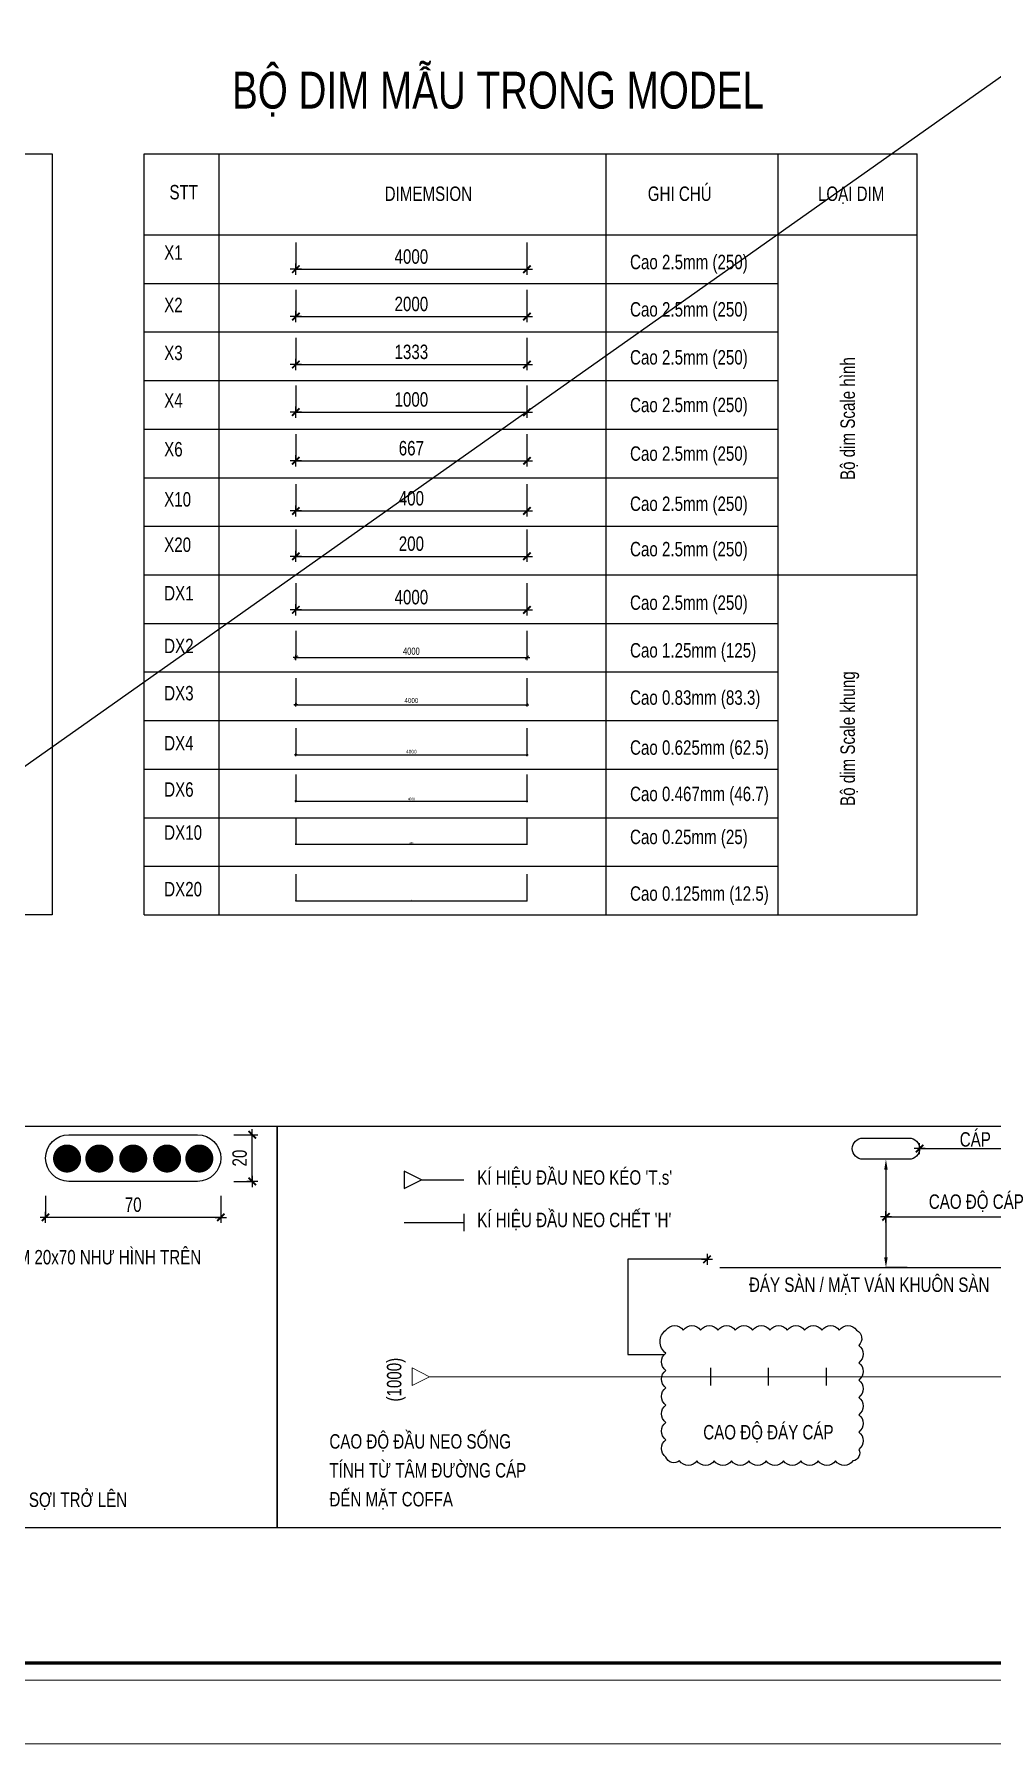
# Model space of a CAD drawing. Header units: millimetres. Extents: x 0 to 130105, y 0 to 70900.
# Drawn here: x 70115 to 86691, y 11500 to 41084 of the extents above; entities that cross this region are included whole.
import ezdxf
from ezdxf.enums import TextEntityAlignment as Align

# ---------------------------------------------------------------- set-up
doc = ezdxf.new("R2010")
doc.units = ezdxf.units.MM
doc.header["$MEASUREMENT"] = 0
doc.layers.get('0').update_dxf_attribs({"lineweight": 20})
doc.layers.get('DEFPOINTS').update_dxf_attribs({"color": 185, "lineweight": 20})
doc.layers.add('CDC-KHUNGTEN', color=7, linetype='Continuous', lineweight=20)
for name, color, linetype in [('CDC.02.DIM', 1, 'Continuous'), ('CDC.03.BORDER', 3, 'Continuous'), ('CDC.05.STEEL', 4, 'Continuous'), ('CDC.06.TEXT', 2, 'Continuous'), ('CDC.10.HATCH', 9, 'Continuous'), ('CDC.11.NOTE', 8, 'Continuous')]:
    doc.layers.add(name, color=color, linetype=linetype)
doc.layers.add('KCS_Plotter', color=11, linetype='Continuous', plot=False)
doc.styles.add('1', font='arial.ttf', dxfattribs={"width": 0.75})
doc.styles.add('3', font='arial.ttf', dxfattribs={"width": 0.8})
doc.styles.add('SMTEXT', font='arial.ttf', dxfattribs={"width": 0.75})
doc.dimstyles.new('DX1', dxfattribs={"dimtxt": 250, "dimasz": 0.8, "dimexe": 0, "dimexo": 0, "dimgap": 90, "dimtad": 1, "dimdec": 0, "dimzin": 13, "dimdsep": 46, "dimtxsty": '1', "dimblk1": 'CHEO', "dimblk2": 'CHEO', "dimsah": 1, "dimcen": 0, "dimclrd": 256, "dimclre": 256, "dimclrt": 3, "dimadec": 0, "dimazin": 0, "dimtfac": 1, "dimtdec": 0, "dimtix": 1, "dimtmove": 2, "dimatfit": 3, "dimldrblk": 'CHEO', "dimfxl": 1, "dimtolj": 1, "dimtzin": 13, "dimarcsym": 0})
doc.dimstyles.new('DX10', dxfattribs={"dimscale": 0.1, "dimtxt": 250, "dimasz": 0.8, "dimexe": 0, "dimexo": 0, "dimgap": 90, "dimtad": 1, "dimdec": 0, "dimzin": 13, "dimdsep": 46, "dimtxsty": '1', "dimblk1": 'CHEO', "dimblk2": 'CHEO', "dimsah": 1, "dimcen": 0, "dimclrd": 256, "dimclre": 256, "dimclrt": 3, "dimadec": 0, "dimazin": 0, "dimtfac": 1, "dimtdec": 0, "dimtix": 1, "dimtmove": 2, "dimatfit": 3, "dimldrblk": 'CHEO', "dimfxl": 1, "dimtolj": 1, "dimtzin": 13, "dimarcsym": 0})
doc.dimstyles.new('DX2', dxfattribs={"dimscale": 0.5, "dimtxt": 250, "dimasz": 0.8, "dimexe": 0, "dimexo": 0, "dimgap": 90, "dimtad": 1, "dimdec": 0, "dimzin": 13, "dimdsep": 46, "dimtxsty": '1', "dimblk1": 'CHEO', "dimblk2": 'CHEO', "dimsah": 1, "dimcen": 0, "dimclrd": 256, "dimclre": 256, "dimclrt": 3, "dimadec": 0, "dimazin": 0, "dimtfac": 1, "dimtdec": 0, "dimtix": 1, "dimtmove": 2, "dimatfit": 3, "dimldrblk": 'CHEO', "dimfxl": 1, "dimtolj": 1, "dimtzin": 13, "dimarcsym": 0})
doc.dimstyles.new('DX20', dxfattribs={"dimscale": 0.05, "dimtxt": 250, "dimasz": 0.8, "dimexe": 0, "dimexo": 0, "dimgap": 90, "dimtad": 1, "dimdec": 0, "dimzin": 13, "dimdsep": 46, "dimtxsty": '1', "dimblk1": 'CHEO', "dimblk2": 'CHEO', "dimsah": 1, "dimcen": 0, "dimclrd": 256, "dimclre": 256, "dimclrt": 3, "dimadec": 0, "dimazin": 0, "dimtfac": 1, "dimtdec": 0, "dimtix": 1, "dimtmove": 2, "dimatfit": 3, "dimldrblk": 'CHEO', "dimfxl": 1, "dimtolj": 1, "dimtzin": 13, "dimarcsym": 0})
doc.dimstyles.new('DX3', dxfattribs={"dimscale": 0.333333, "dimtxt": 250, "dimasz": 0.8, "dimexe": 0, "dimexo": 0, "dimgap": 90, "dimtad": 1, "dimdec": 0, "dimzin": 13, "dimdsep": 46, "dimtxsty": '1', "dimblk1": 'CHEO', "dimblk2": 'CHEO', "dimsah": 1, "dimcen": 0, "dimclrd": 256, "dimclre": 256, "dimclrt": 3, "dimadec": 0, "dimazin": 0, "dimtfac": 1, "dimtdec": 0, "dimtix": 1, "dimtmove": 2, "dimatfit": 3, "dimldrblk": 'CHEO', "dimfxl": 1, "dimtolj": 1, "dimtzin": 13, "dimarcsym": 0})
doc.dimstyles.new('DX4', dxfattribs={"dimscale": 0.25, "dimtxt": 250, "dimasz": 0.8, "dimexe": 0, "dimexo": 0, "dimgap": 90, "dimtad": 1, "dimdec": 0, "dimzin": 13, "dimdsep": 46, "dimtxsty": '1', "dimblk1": 'CHEO', "dimblk2": 'CHEO', "dimsah": 1, "dimcen": 0, "dimclrd": 256, "dimclre": 256, "dimclrt": 3, "dimadec": 0, "dimazin": 0, "dimtfac": 1, "dimtdec": 0, "dimtix": 1, "dimtmove": 2, "dimatfit": 3, "dimldrblk": 'CHEO', "dimfxl": 1, "dimtolj": 1, "dimtzin": 13, "dimarcsym": 0})
doc.dimstyles.new('DX6', dxfattribs={"dimscale": 0.166667, "dimtxt": 250, "dimasz": 0.8, "dimexe": 0, "dimexo": 0, "dimgap": 90, "dimtad": 1, "dimdec": 0, "dimzin": 13, "dimdsep": 46, "dimtxsty": '1', "dimblk1": 'CHEO', "dimblk2": 'CHEO', "dimsah": 1, "dimcen": 0, "dimclrd": 256, "dimclre": 256, "dimclrt": 3, "dimadec": 0, "dimazin": 0, "dimtfac": 1, "dimtdec": 0, "dimtix": 1, "dimtmove": 2, "dimatfit": 3, "dimldrblk": 'CHEO', "dimfxl": 1, "dimtolj": 1, "dimtzin": 13, "dimarcsym": 0})
doc.dimstyles.new('X1', dxfattribs={"dimtxt": 250, "dimasz": 0.8, "dimexe": 0, "dimexo": 0, "dimgap": 90, "dimtad": 1, "dimdec": 0, "dimzin": 13, "dimdsep": 46, "dimtxsty": '1', "dimblk1": 'CHEO', "dimblk2": 'CHEO', "dimsah": 1, "dimcen": 0, "dimclrd": 256, "dimclre": 256, "dimclrt": 3, "dimadec": 0, "dimazin": 0, "dimtfac": 1, "dimtdec": 0, "dimtix": 1, "dimtmove": 2, "dimatfit": 3, "dimldrblk": 'CHEO', "dimfxl": 1, "dimtolj": 1, "dimtzin": 13, "dimarcsym": 0})
doc.dimstyles.new('X10', dxfattribs={"dimtxt": 250, "dimasz": 0.8, "dimexe": 0, "dimexo": 0, "dimgap": 90, "dimtad": 1, "dimdec": 0, "dimlfac": 0.1, "dimzin": 13, "dimdsep": 46, "dimtxsty": '1', "dimblk1": 'CHEO', "dimblk2": 'CHEO', "dimsah": 1, "dimcen": 0, "dimclrd": 256, "dimclre": 256, "dimclrt": 3, "dimadec": 0, "dimazin": 0, "dimtfac": 1, "dimtdec": 0, "dimtix": 1, "dimtmove": 2, "dimatfit": 3, "dimldrblk": 'CHEO', "dimfxl": 1, "dimtolj": 1, "dimtzin": 13, "dimarcsym": 0})
doc.dimstyles.new('X2', dxfattribs={"dimtxt": 250, "dimasz": 0.8, "dimexe": 0, "dimexo": 0, "dimgap": 90, "dimtad": 1, "dimdec": 0, "dimlfac": 0.5, "dimzin": 13, "dimdsep": 46, "dimtxsty": '1', "dimblk1": 'CHEO', "dimblk2": 'CHEO', "dimsah": 1, "dimcen": 0, "dimclrd": 256, "dimclre": 256, "dimclrt": 3, "dimadec": 0, "dimazin": 0, "dimtfac": 1, "dimtdec": 0, "dimtix": 1, "dimtmove": 2, "dimatfit": 3, "dimldrblk": 'CHEO', "dimfxl": 1, "dimtolj": 1, "dimtzin": 13, "dimarcsym": 0})
doc.dimstyles.new('X20', dxfattribs={"dimtxt": 250, "dimasz": 0.8, "dimexe": 0, "dimexo": 0, "dimgap": 90, "dimtad": 1, "dimdec": 0, "dimlfac": 0.05, "dimzin": 13, "dimdsep": 46, "dimtxsty": '1', "dimblk1": 'CHEO', "dimblk2": 'CHEO', "dimsah": 1, "dimcen": 0, "dimclrd": 256, "dimclre": 256, "dimclrt": 3, "dimadec": 0, "dimazin": 0, "dimtfac": 1, "dimtdec": 0, "dimtix": 1, "dimtmove": 2, "dimatfit": 3, "dimldrblk": 'CHEO', "dimfxl": 1, "dimtolj": 1, "dimtzin": 13, "dimarcsym": 0})
doc.dimstyles.new('X3', dxfattribs={"dimtxt": 250, "dimasz": 0.8, "dimexe": 0, "dimexo": 0, "dimgap": 90, "dimtad": 1, "dimdec": 0, "dimlfac": 0.333333, "dimzin": 13, "dimdsep": 46, "dimtxsty": '1', "dimblk1": 'CHEO', "dimblk2": 'CHEO', "dimsah": 1, "dimcen": 0, "dimclrd": 256, "dimclre": 256, "dimclrt": 3, "dimadec": 0, "dimazin": 0, "dimtfac": 1, "dimtdec": 0, "dimtix": 1, "dimtmove": 2, "dimatfit": 3, "dimldrblk": 'CHEO', "dimfxl": 1, "dimtolj": 1, "dimtzin": 13, "dimarcsym": 0})
doc.dimstyles.new('X4', dxfattribs={"dimtxt": 250, "dimasz": 0.8, "dimexe": 0, "dimexo": 0, "dimgap": 90, "dimtad": 1, "dimdec": 0, "dimlfac": 0.25, "dimzin": 13, "dimdsep": 46, "dimtxsty": '1', "dimblk1": 'CHEO', "dimblk2": 'CHEO', "dimsah": 1, "dimcen": 0, "dimclrd": 256, "dimclre": 256, "dimclrt": 3, "dimadec": 0, "dimazin": 0, "dimtfac": 1, "dimtdec": 0, "dimtix": 1, "dimtmove": 2, "dimatfit": 3, "dimldrblk": 'CHEO', "dimfxl": 1, "dimtolj": 1, "dimtzin": 13, "dimarcsym": 0})
doc.dimstyles.new('X6', dxfattribs={"dimtxt": 250, "dimasz": 0.8, "dimexe": 0, "dimexo": 0, "dimgap": 90, "dimtad": 1, "dimdec": 0, "dimlfac": 0.166667, "dimzin": 13, "dimdsep": 46, "dimtxsty": '1', "dimblk1": 'CHEO', "dimblk2": 'CHEO', "dimsah": 1, "dimcen": 0, "dimclrd": 256, "dimclre": 256, "dimclrt": 3, "dimadec": 0, "dimazin": 0, "dimtfac": 1, "dimtdec": 0, "dimtix": 1, "dimtmove": 2, "dimatfit": 3, "dimldrblk": 'CHEO', "dimfxl": 1, "dimtolj": 1, "dimtzin": 13, "dimarcsym": 0})

# ---------------------------------------------------------------- blocks, each defined once
blk = doc.blocks.new('CHEO')
at = {"layer": 'CDC.02.DIM'}
for points in [[(0, 120.96), (0, -120.96)], [(-120.96, 0), (120.96, 0)]]:
    blk.add_lwpolyline(points, dxfattribs=at)
at = {"layer": 'CDC.02.DIM', "const_width": 40}
blk.add_lwpolyline([(80.48, 80.35), (-80.4, -80.52)], dxfattribs=at)
blk = doc.blocks.new('*D6')
at = {"layer": 'CDC.02.DIM', "lineweight": -2, "transparency": 16777216}
for p, q in [((74644, 37479), (74644, 37018)), ((78644, 37479), (78644, 37018)), ((74644, 37018), (78643, 37018))]:
    blk.add_line(p, q, dxfattribs=at)
at = {"layer": 'DEFPOINTS', "color": 0, "transparency": 16777216}
for p in [(74644, 37479), (78644, 37479), (78644, 37018)]:
    blk.add_point(p, dxfattribs=at)
at = {"layer": 'CDC.02.DIM', "lineweight": -2, "transparency": 16777216, "xscale": 0.8, "yscale": 0.8, "zscale": 0.8, "rotation": 180}
blk.add_blockref('CHEO', (74644, 37018), dxfattribs=at)
at = {"layer": 'CDC.02.DIM', "lineweight": -2, "transparency": 16777216, "xscale": 0.8, "yscale": 0.8, "zscale": 0.8}
blk.add_blockref('CHEO', (78644, 37018), dxfattribs=at)
at = {"layer": 'CDC.02.DIM', "color": 3, "transparency": 16777216, "insert": (76644, 37235), "char_height": 250, "attachment_point": 5, "style": '1'}
blk.add_mtext('\\A1;4000', dxfattribs=at)
blk = doc.blocks.new('*D7')
at = {"layer": 'CDC.02.DIM', "lineweight": -2, "transparency": 16777216}
for p, q in [((74644, 36660), (74644, 36198)), ((78644, 36660), (78644, 36198)), ((74644, 36198), (78643, 36198))]:
    blk.add_line(p, q, dxfattribs=at)
at = {"layer": 'DEFPOINTS', "color": 0, "transparency": 16777216}
for p in [(74644, 36660), (78644, 36660), (78644, 36198)]:
    blk.add_point(p, dxfattribs=at)
at = {"layer": 'CDC.02.DIM', "lineweight": -2, "transparency": 16777216, "xscale": 0.8, "yscale": 0.8, "zscale": 0.8, "rotation": 180}
blk.add_blockref('CHEO', (74644, 36198), dxfattribs=at)
at = {"layer": 'CDC.02.DIM', "lineweight": -2, "transparency": 16777216, "xscale": 0.8, "yscale": 0.8, "zscale": 0.8}
blk.add_blockref('CHEO', (78644, 36198), dxfattribs=at)
at = {"layer": 'CDC.02.DIM', "color": 3, "transparency": 16777216, "insert": (76644, 36415), "char_height": 250, "attachment_point": 5, "style": '1'}
blk.add_mtext('\\A1;2000', dxfattribs=at)
blk = doc.blocks.new('*D8')
at = {"layer": 'CDC.02.DIM', "lineweight": -2, "transparency": 16777216}
for p, q in [((74644, 35830), (74644, 35368)), ((78644, 35830), (78644, 35368)), ((74644, 35368), (78643, 35368))]:
    blk.add_line(p, q, dxfattribs=at)
at = {"layer": 'DEFPOINTS', "color": 0, "transparency": 16777216}
for p in [(74644, 35830), (78644, 35830), (78644, 35368)]:
    blk.add_point(p, dxfattribs=at)
at = {"layer": 'CDC.02.DIM', "lineweight": -2, "transparency": 16777216, "xscale": 0.8, "yscale": 0.8, "zscale": 0.8, "rotation": 180}
blk.add_blockref('CHEO', (74644, 35368), dxfattribs=at)
at = {"layer": 'CDC.02.DIM', "lineweight": -2, "transparency": 16777216, "xscale": 0.8, "yscale": 0.8, "zscale": 0.8}
blk.add_blockref('CHEO', (78644, 35368), dxfattribs=at)
at = {"layer": 'CDC.02.DIM', "color": 3, "transparency": 16777216, "insert": (76644, 35586), "char_height": 250, "attachment_point": 5, "style": '1'}
blk.add_mtext('\\A1;1333', dxfattribs=at)
blk = doc.blocks.new('*D9')
at = {"layer": 'CDC.02.DIM', "lineweight": -2, "transparency": 16777216}
for p, q in [((74644, 35006), (74644, 34544)), ((78644, 35006), (78644, 34544)), ((74644, 34544), (78643, 34544))]:
    blk.add_line(p, q, dxfattribs=at)
at = {"layer": 'DEFPOINTS', "color": 0, "transparency": 16777216}
for p in [(74644, 35006), (78644, 35006), (78644, 34544)]:
    blk.add_point(p, dxfattribs=at)
at = {"layer": 'CDC.02.DIM', "lineweight": -2, "transparency": 16777216, "xscale": 0.8, "yscale": 0.8, "zscale": 0.8, "rotation": 180}
blk.add_blockref('CHEO', (74644, 34544), dxfattribs=at)
at = {"layer": 'CDC.02.DIM', "lineweight": -2, "transparency": 16777216, "xscale": 0.8, "yscale": 0.8, "zscale": 0.8}
blk.add_blockref('CHEO', (78644, 34544), dxfattribs=at)
at = {"layer": 'CDC.02.DIM', "color": 3, "transparency": 16777216, "insert": (76644, 34762), "char_height": 250, "attachment_point": 5, "style": '1'}
blk.add_mtext('\\A1;1000', dxfattribs=at)
blk = doc.blocks.new('*D10')
at = {"layer": 'CDC.02.DIM', "lineweight": -2, "transparency": 16777216}
for p, q in [((74644, 34164), (74644, 33702)), ((78644, 34164), (78644, 33702)), ((74644, 33702), (78643, 33702))]:
    blk.add_line(p, q, dxfattribs=at)
at = {"layer": 'DEFPOINTS', "color": 0, "transparency": 16777216}
for p in [(74644, 34164), (78644, 34164), (78644, 33702)]:
    blk.add_point(p, dxfattribs=at)
at = {"layer": 'CDC.02.DIM', "lineweight": -2, "transparency": 16777216, "xscale": 0.8, "yscale": 0.8, "zscale": 0.8, "rotation": 180}
blk.add_blockref('CHEO', (74644, 33702), dxfattribs=at)
at = {"layer": 'CDC.02.DIM', "lineweight": -2, "transparency": 16777216, "xscale": 0.8, "yscale": 0.8, "zscale": 0.8}
blk.add_blockref('CHEO', (78644, 33702), dxfattribs=at)
at = {"layer": 'CDC.02.DIM', "color": 3, "transparency": 16777216, "insert": (76644, 33919), "char_height": 250, "attachment_point": 5, "style": '1'}
blk.add_mtext('\\A1;667', dxfattribs=at)
blk = doc.blocks.new('*D11')
at = {"layer": 'CDC.02.DIM', "lineweight": -2, "transparency": 16777216}
for p, q in [((74644, 33296), (74644, 32834)), ((78644, 33296), (78644, 32834)), ((74644, 32834), (78643, 32834))]:
    blk.add_line(p, q, dxfattribs=at)
at = {"layer": 'DEFPOINTS', "color": 0, "transparency": 16777216}
for p in [(74644, 33296), (78644, 33296), (78644, 32834)]:
    blk.add_point(p, dxfattribs=at)
at = {"layer": 'CDC.02.DIM', "lineweight": -2, "transparency": 16777216, "xscale": 0.8, "yscale": 0.8, "zscale": 0.8, "rotation": 180}
blk.add_blockref('CHEO', (74644, 32834), dxfattribs=at)
at = {"layer": 'CDC.02.DIM', "lineweight": -2, "transparency": 16777216, "xscale": 0.8, "yscale": 0.8, "zscale": 0.8}
blk.add_blockref('CHEO', (78644, 32834), dxfattribs=at)
at = {"layer": 'CDC.02.DIM', "color": 3, "transparency": 16777216, "insert": (76644, 33052), "char_height": 250, "attachment_point": 5, "style": '1'}
blk.add_mtext('\\A1;400', dxfattribs=at)
blk = doc.blocks.new('*D12')
at = {"layer": 'CDC.02.DIM', "lineweight": -2, "transparency": 16777216}
for p, q in [((74644, 32511), (74644, 32049)), ((78644, 32511), (78644, 32049)), ((74644, 32049), (78643, 32049))]:
    blk.add_line(p, q, dxfattribs=at)
at = {"layer": 'DEFPOINTS', "color": 0, "transparency": 16777216}
for p in [(74644, 32511), (78644, 32511), (78644, 32049)]:
    blk.add_point(p, dxfattribs=at)
at = {"layer": 'CDC.02.DIM', "lineweight": -2, "transparency": 16777216, "xscale": 0.8, "yscale": 0.8, "zscale": 0.8, "rotation": 180}
blk.add_blockref('CHEO', (74644, 32049), dxfattribs=at)
at = {"layer": 'CDC.02.DIM', "lineweight": -2, "transparency": 16777216, "xscale": 0.8, "yscale": 0.8, "zscale": 0.8}
blk.add_blockref('CHEO', (78644, 32049), dxfattribs=at)
at = {"layer": 'CDC.02.DIM', "color": 3, "transparency": 16777216, "insert": (76644, 32267), "char_height": 250, "attachment_point": 5, "style": '1'}
blk.add_mtext('\\A1;200', dxfattribs=at)
blk = doc.blocks.new('*D13')
at = {"layer": 'CDC.02.DIM', "lineweight": -2, "transparency": 16777216}
for p, q in [((74644, 31585), (74644, 31123)), ((78644, 31585), (78644, 31123)), ((74644, 31123), (78643, 31123))]:
    blk.add_line(p, q, dxfattribs=at)
at = {"layer": 'DEFPOINTS', "color": 0, "transparency": 16777216}
for p in [(74644, 31585), (78644, 31585), (78644, 31123)]:
    blk.add_point(p, dxfattribs=at)
at = {"layer": 'CDC.02.DIM', "lineweight": -2, "transparency": 16777216, "xscale": 0.8, "yscale": 0.8, "zscale": 0.8, "rotation": 180}
blk.add_blockref('CHEO', (74644, 31123), dxfattribs=at)
at = {"layer": 'CDC.02.DIM', "lineweight": -2, "transparency": 16777216, "xscale": 0.8, "yscale": 0.8, "zscale": 0.8}
blk.add_blockref('CHEO', (78644, 31123), dxfattribs=at)
at = {"layer": 'CDC.02.DIM', "color": 3, "transparency": 16777216, "insert": (76644, 31341), "char_height": 250, "attachment_point": 5, "style": '1'}
blk.add_mtext('\\A1;4000', dxfattribs=at)
blk = doc.blocks.new('*D18')
at = {"layer": 'CDC.02.DIM', "lineweight": -2, "transparency": 16777216}
for p, q in [((74644, 30759), (74644, 30298)), ((78644, 30759), (78644, 30298)), ((74644, 30298), (78643, 30298))]:
    blk.add_line(p, q, dxfattribs=at)
at = {"layer": 'DEFPOINTS', "color": 0, "transparency": 16777216}
for p in [(74644, 30759), (78644, 30759), (78644, 30298)]:
    blk.add_point(p, dxfattribs=at)
at = {"layer": 'CDC.02.DIM', "lineweight": -2, "transparency": 16777216, "xscale": 0.4, "yscale": 0.4, "zscale": 0.4, "rotation": 180}
blk.add_blockref('CHEO', (74644, 30298), dxfattribs=at)
at = {"layer": 'CDC.02.DIM', "lineweight": -2, "transparency": 16777216, "xscale": 0.4, "yscale": 0.4, "zscale": 0.4}
blk.add_blockref('CHEO', (78644, 30298), dxfattribs=at)
at = {"layer": 'CDC.02.DIM', "color": 3, "transparency": 16777216, "insert": (76644, 30407), "char_height": 125, "attachment_point": 5, "style": '1'}
blk.add_mtext('\\A1;4000', dxfattribs=at)
blk = doc.blocks.new('*D19')
at = {"layer": 'CDC.02.DIM', "lineweight": -2, "transparency": 16777216}
for p, q in [((74644, 29942), (74644, 29481)), ((78644, 29942), (78644, 29481)), ((74644, 29481), (78643, 29481))]:
    blk.add_line(p, q, dxfattribs=at)
at = {"layer": 'DEFPOINTS', "color": 0, "transparency": 16777216}
for p in [(74644, 29942), (78644, 29942), (78644, 29481)]:
    blk.add_point(p, dxfattribs=at)
at = {"layer": 'CDC.02.DIM', "lineweight": -2, "transparency": 16777216, "xscale": 0.2666666666666664, "yscale": 0.2666666666666664, "zscale": 0.2666666666666664, "rotation": 180}
blk.add_blockref('CHEO', (74644, 29481), dxfattribs=at)
at = {"layer": 'CDC.02.DIM', "lineweight": -2, "transparency": 16777216, "xscale": 0.2666666666666664, "yscale": 0.2666666666666664, "zscale": 0.2666666666666664}
blk.add_blockref('CHEO', (78644, 29481), dxfattribs=at)
at = {"layer": 'CDC.02.DIM', "color": 3, "transparency": 16777216, "insert": (76644, 29553), "char_height": 83.3, "attachment_point": 5, "style": '1'}
blk.add_mtext('\\A1;4000', dxfattribs=at)
blk = doc.blocks.new('*D14')
at = {"layer": 'CDC.02.DIM', "lineweight": -2, "transparency": 16777216}
for p, q in [((74644, 29077), (74644, 28615)), ((78644, 29077), (78644, 28615)), ((74644, 28615), (78643, 28615))]:
    blk.add_line(p, q, dxfattribs=at)
at = {"layer": 'DEFPOINTS', "color": 0, "transparency": 16777216}
for p in [(74644, 29077), (78644, 29077), (78644, 28615)]:
    blk.add_point(p, dxfattribs=at)
at = {"layer": 'CDC.02.DIM', "lineweight": -2, "transparency": 16777216, "xscale": 0.2, "yscale": 0.2, "zscale": 0.2, "rotation": 180}
blk.add_blockref('CHEO', (74644, 28615), dxfattribs=at)
at = {"layer": 'CDC.02.DIM', "lineweight": -2, "transparency": 16777216, "xscale": 0.2, "yscale": 0.2, "zscale": 0.2}
blk.add_blockref('CHEO', (78644, 28615), dxfattribs=at)
at = {"layer": 'CDC.02.DIM', "color": 3, "transparency": 16777216, "insert": (76644, 28669), "char_height": 62.5, "attachment_point": 5, "style": '1'}
blk.add_mtext('\\A1;4000', dxfattribs=at)
blk = doc.blocks.new('*D15')
at = {"layer": 'CDC.02.DIM', "lineweight": -2, "transparency": 16777216}
for p, q in [((74644, 28275), (74644, 27813)), ((78644, 28275), (78644, 27813)), ((74644, 27813), (78643, 27813))]:
    blk.add_line(p, q, dxfattribs=at)
at = {"layer": 'DEFPOINTS', "color": 0, "transparency": 16777216}
for p in [(74644, 28275), (78644, 28275), (78644, 27813)]:
    blk.add_point(p, dxfattribs=at)
at = {"layer": 'CDC.02.DIM', "lineweight": -2, "transparency": 16777216, "xscale": 0.1333333333333336, "yscale": 0.1333333333333336, "zscale": 0.1333333333333336, "rotation": 180}
blk.add_blockref('CHEO', (74644, 27813), dxfattribs=at)
at = {"layer": 'CDC.02.DIM', "lineweight": -2, "transparency": 16777216, "xscale": 0.1333333333333336, "yscale": 0.1333333333333336, "zscale": 0.1333333333333336}
blk.add_blockref('CHEO', (78644, 27813), dxfattribs=at)
at = {"layer": 'CDC.02.DIM', "color": 3, "transparency": 16777216, "insert": (76644, 27850), "char_height": 41.7, "attachment_point": 5, "style": '1'}
blk.add_mtext('\\A1;4000', dxfattribs=at)
blk = doc.blocks.new('*D16')
at = {"layer": 'CDC.02.DIM', "lineweight": -2, "transparency": 16777216}
for p, q in [((74644, 27531), (74644, 27069)), ((78644, 27531), (78644, 27069)), ((74644, 27069), (78644, 27069))]:
    blk.add_line(p, q, dxfattribs=at)
at = {"layer": 'DEFPOINTS', "color": 0, "transparency": 16777216}
for p in [(74644, 27531), (78644, 27531), (78644, 27069)]:
    blk.add_point(p, dxfattribs=at)
at = {"layer": 'CDC.02.DIM', "lineweight": -2, "transparency": 16777216, "xscale": 0.08000000000000002, "yscale": 0.08000000000000002, "zscale": 0.08000000000000002, "rotation": 180}
blk.add_blockref('CHEO', (74644, 27069), dxfattribs=at)
at = {"layer": 'CDC.02.DIM', "lineweight": -2, "transparency": 16777216, "xscale": 0.08000000000000002, "yscale": 0.08000000000000002, "zscale": 0.08000000000000002}
blk.add_blockref('CHEO', (78644, 27069), dxfattribs=at)
at = {"layer": 'CDC.02.DIM', "color": 3, "transparency": 16777216, "insert": (76644, 27091), "char_height": 25, "attachment_point": 5, "style": '1'}
blk.add_mtext('\\A1;4000', dxfattribs=at)
blk = doc.blocks.new('*D17')
at = {"layer": 'CDC.02.DIM', "lineweight": -2, "transparency": 16777216}
for p, q in [((74644, 26551), (74644, 26089)), ((78644, 26551), (78644, 26089)), ((74644, 26089), (78644, 26089))]:
    blk.add_line(p, q, dxfattribs=at)
at = {"layer": 'DEFPOINTS', "color": 0, "transparency": 16777216}
for p in [(74644, 26551), (78644, 26551), (78644, 26089)]:
    blk.add_point(p, dxfattribs=at)
at = {"layer": 'CDC.02.DIM', "lineweight": -2, "transparency": 16777216, "xscale": 0.04000000000000001, "yscale": 0.04000000000000001, "zscale": 0.04000000000000001, "rotation": 180}
blk.add_blockref('CHEO', (74644, 26089), dxfattribs=at)
at = {"layer": 'CDC.02.DIM', "lineweight": -2, "transparency": 16777216, "xscale": 0.04000000000000001, "yscale": 0.04000000000000001, "zscale": 0.04000000000000001}
blk.add_blockref('CHEO', (78644, 26089), dxfattribs=at)
at = {"layer": 'CDC.02.DIM', "color": 3, "transparency": 16777216, "insert": (76644, 26100), "char_height": 12.5, "attachment_point": 5, "style": '1'}
blk.add_mtext('\\A1;4000', dxfattribs=at)
blk = doc.blocks.new('TEMP1')
for p, q in [((-11833, 0), (-100, 0)), ((-100, 150), (-100, -150)), ((-100, 150), (-100, -150))]:
    blk.add_line(p, q)
blk.add_lwpolyline([(-11833, 0), (-12133, 150), (-12133, -150)], close=True)
blk.add_lwpolyline([(-11833, 0), (-12133, 150), (-12133, -150)], close=True)
at = {"layer": 'DEFPOINTS', "color": 225}
blk.add_line((0, 150), (0, -150), dxfattribs=at)
blk.add_line((0, 150), (0, -150), dxfattribs=at)
at = {"layer": 'DEFPOINTS', "style": '3', "width": 0.8, "flags": 1}
for tag, p in [('SH', (-12133, 150)), ('SOSOICAP', (-12133, -400))]:
    blk.add_attdef(tag, p, '', height=250, dxfattribs=at)
blk = doc.blocks.new('*D22')
at = {"layer": 'CDC.02.DIM', "lineweight": -2, "transparency": 16777216}
for p, q in [((85225, 21615), (84858, 21615)), ((84858, 21435), (84858, 19921)), ((85225, 19741), (84858, 19741))]:
    blk.add_line(p, q, dxfattribs=at)
at = {"layer": 'CDC.02.DIM', "transparency": 16777216}
for points in [[(84828, 21435), (84888, 21435), (84858, 21615)], [(84828, 19921), (84888, 19921), (84858, 19741)]]:
    blk.add_solid(points, dxfattribs=at)
at = {"layer": 'DEFPOINTS', "color": 0, "transparency": 16777216}
for p in [(85225, 21615, -500), (84858, 19741), (85225, 19741, -500)]:
    blk.add_point(p, dxfattribs=at)
blk = doc.blocks.new('*D23')
at = {"layer": 'CDC.02.DIM', "lineweight": -2, "transparency": 16777216}
for p, q in [((73570, 22041), (73890, 22041)), ((73890, 21232), (73890, 22040)), ((73570, 21232), (73890, 21232))]:
    blk.add_line(p, q, dxfattribs=at)
at = {"layer": 'DEFPOINTS', "color": 0, "transparency": 16777216}
for p in [(73570, 22041), (73890, 22041), (73570, 21232)]:
    blk.add_point(p, dxfattribs=at)
at = {"layer": 'CDC.02.DIM', "lineweight": -2, "transparency": 16777216, "xscale": 0.8, "yscale": 0.8, "zscale": 0.8}
for p, rotation in [((73890, 22041), 90), ((73890, 21232), 270)]:
    blk.add_blockref('CHEO', p, dxfattribs=dict(at, rotation=rotation))
at = {"layer": 'CDC.02.DIM', "color": 3, "transparency": 16777216, "insert": (73672, 21636), "char_height": 250, "attachment_point": 5, "rotation": 90, "style": '1'}
blk.add_mtext('\\A1;20', dxfattribs=at)
blk = doc.blocks.new('*D24')
at = {"layer": 'CDC.02.DIM', "lineweight": -2, "transparency": 16777216}
for p, q in [((70313, 20983), (70313, 20610)), ((73346, 20983), (73346, 20610)), ((73345, 20610), (70313, 20610))]:
    blk.add_line(p, q, dxfattribs=at)
at = {"layer": 'DEFPOINTS', "color": 0, "transparency": 16777216}
for p in [(70313, 20983), (73346, 20983), (70313, 20610)]:
    blk.add_point(p, dxfattribs=at)
at = {"layer": 'CDC.02.DIM', "lineweight": -2, "transparency": 16777216, "xscale": 0.8, "yscale": 0.8, "zscale": 0.8, "rotation": 180}
blk.add_blockref('CHEO', (70313, 20610), dxfattribs=at)
at = {"layer": 'CDC.02.DIM', "lineweight": -2, "transparency": 16777216, "xscale": 0.8, "yscale": 0.8, "zscale": 0.8}
blk.add_blockref('CHEO', (73346, 20610), dxfattribs=at)
at = {"layer": 'CDC.02.DIM', "color": 3, "transparency": 16777216, "insert": (71829, 20828), "char_height": 250, "attachment_point": 5, "style": '1'}
blk.add_mtext('\\A1;70', dxfattribs=at)
blk = doc.blocks.new('KHUNG TEN')
at = {"layer": 'CDC-KHUNGTEN', "color": 8}
blk.add_lwpolyline([(75096, 1100), (83000, 1100), (83000, 58300), (3000, 58300), (3000, 1100), (75096, 1100)], dxfattribs=at)
at = {"layer": 'CDC-KHUNGTEN', "color": 255, "lineweight": 60}
blk.add_lwpolyline([(74900, 1400), (74900, 58000), (3300, 58000), (3300, 1400), (74900, 1400)], close=True, dxfattribs=at)
at = {"layer": 'DEFPOINTS', "color": 1, "ltscale": 0.2}
blk.add_lwpolyline([(0, 0), (0, 59400), (84100, 59400), (84100, 0), (0, 0)], close=True, dxfattribs=at)

msp = doc.modelspace()

# ---------------------------------------------------------------- linework, layer by layer
at = {"layer": 'CDC.02.DIM'}
msp.add_lwpolyline([(81050.8, 18658.7, -0.5205671), (81350.8, 18658.7, -0.5205671), (81650.8, 18658.7, -0.5205671), (81950.8, 18658.7, -0.5205671), (82250.8, 18658.7, -0.5205671), (82550.8, 18658.7, -0.5205671), (82850.8, 18658.7, -0.5205671), (83150.8, 18658.7, -0.5205671), (83450.8, 18658.7, -0.5205671), (83750.8, 18658.7, -0.5205671), (84050.8, 18658.7, -0.5205671), (84350.8, 18658.7, -0.5205671), (84387.6, 18395.4, -0.5205671), (84387.6, 18095.4, -0.5205671), (84387.6, 17795.4, -0.5205671), (84387.6, 17495.4, -0.5205671), (84387.6, 17195.4, -0.5205671), (84387.6, 16895.4, -0.5205671), (84387.6, 16595.4, -0.5205671), (84286, 16397, -0.5205671), (83986, 16397, -0.5205671), (83686, 16397, -0.5205671), (83386, 16397, -0.5205671), (83086, 16397, -0.5205671), (82786, 16397, -0.5205671), (82486, 16397, -0.5205671), (82186, 16397, -0.5205671), (81886, 16397, -0.5205671), (81586, 16397, -0.5205671), (81286, 16397, -0.5205671), (81050.8, 16461.9, -0.5205671), (81050.8, 16761.9, -0.5205671), (81050.8, 17061.9, -0.5205671), (81050.8, 17361.9, -0.5205671), (81050.8, 17661.9, -0.5205671), (81050.8, 17961.9, -0.5205671), (81050.8, 18261.9, -0.5205671)], format="xyb", close=True, dxfattribs=at)
at = {"layer": 'CDC.03.BORDER'}
for p, q in [((72016.2, 39013.7), (85401.5, 39013.7)), ((72016.2, 25845.7), (72016.2, 39013.7)), ((73317.3, 25845.7), (73317.3, 39013.7)), ((80014.4, 25845.7), (80014.4, 39013.7)), ((82990, 25845.7), (82990, 39013.7)), ((85401.5, 25845.7), (85401.5, 39013.7)), ((72016.2, 37612.6), (85401.5, 37612.6)), ((72016.2, 31729.1), (85401.5, 31729.1)), ((72016.2, 25845.7), (85401.5, 25845.7)), ((81982.6, 19740.8), (87734.1, 19740.8)), ((81821.7, 18003.5), (81821.7, 17703.5)), ((82821.7, 18003.5), (82821.7, 17703.5)), ((83821.7, 18003.5), (83821.7, 17703.5))]:
    msp.add_line(p, q, dxfattribs=at)
for points in [[(52655.5, 39013.7), (70428.5, 39013.7), (70428.5, 25845.7), (52655.5, 25845.7)], [(62274.1, 22186.9), (74323.9, 22186.9), (74323.9, 15235.4), (62274.1, 15235.4)], [(74323.9, 22186.9), (91182.7, 22186.9), (91182.7, 15235.4), (74323.9, 15235.4)]]:
    msp.add_lwpolyline(points, close=True, dxfattribs=at)
for points in [[(70717, 21231.7, -1), (70717, 22040.6), (72941.5, 22040.6, -1), (72941.5, 21231.7)], [(84460.1, 21615.4, -0.4142136), (84276, 21799.4, -0.4142136), (84460.1, 21983.5), (85256.6, 21983.5, -0.4142136), (85440.7, 21799.4, -0.4142136), (85256.6, 21615.4)]]:
    msp.add_lwpolyline(points, format="xyb", close=True, dxfattribs=at)
at = {"layer": 'CDC.05.STEEL'}
for p, q in [((76817.8, 21257.7), (77554.4, 21257.7)), ((76517.8, 20523.5), (77554.4, 20523.5)), ((77554.4, 20673.5), (77554.4, 20373.5)), ((77554.4, 20673.5), (77554.4, 20373.5))]:
    msp.add_line(p, q, dxfattribs=at)
msp.add_lwpolyline([(76817.8, 21257.7), (76517.8, 21407.7), (76517.8, 21107.7)], close=True, dxfattribs=at)
msp.add_lwpolyline([(76817.8, 21257.7), (76517.8, 21407.7), (76517.8, 21107.7)], close=True, dxfattribs=at)
at = {"layer": 'CDC.10.HATCH', "const_width": 242.7}
for points in [[(70563.3, 21628.1, 1), (70806, 21628.1, 1)], [(71121.5, 21628.1, 1), (71364.1, 21628.1, 1)], [(71707.9, 21628.1, 1), (71950.6, 21628.1, 1)], [(72537, 21628.1, -1), (72294.4, 21628.1, -1)], [(73095.2, 21628.1, -1), (72852.5, 21628.1, -1)]]:
    msp.add_lwpolyline(points, format="xyb", close=True, dxfattribs=at)
at = {"layer": 'CDC.11.NOTE', "ltscale": 1000}
for p, q in [((72016.2, 36772.1), (82990, 36772.1)), ((72016.2, 35931.6), (82990, 35931.6)), ((72016.2, 35091.1), (82990, 35091.1)), ((72016.2, 34250.6), (82990, 34250.6)), ((72016.2, 33410.1), (82990, 33410.1)), ((72016.2, 32569.6), (82990, 32569.6)), ((72016.2, 30888.6), (82990, 30888.6)), ((72016.2, 30048.2), (82990, 30048.2)), ((72016.2, 29207.7), (82990, 29207.7)), ((72016.2, 28367.2), (82990, 28367.2)), ((72016.2, 27526.7), (82990, 27526.7)), ((72016.2, 26686.2), (82990, 26686.2))]:
    msp.add_line(p, q, dxfattribs=at)
at = {"layer": 'CDC.11.NOTE'}
msp.add_line((80392.1, 18236.7), (81021.8, 18236.7), dxfattribs=at)
at = {"layer": 'KCS_Plotter'}
msp.add_line((130105.5, 70900.3), (46005.5, 11500.3), dxfattribs=at)

# ---------------------------------------------------------------- block references
msp.add_blockref('TEMP1', (88788.3, 17853.5))
at = {"layer": 'CDC.06.TEXT'}
msp.add_blockref('KHUNG TEN', (46005.5, 11500.3), dxfattribs=at)

# ---------------------------------------------------------------- texts
at = {"layer": 'CDC.06.TEXT', "style": 'SMTEXT', "width": 0.75}
for s, height, p in [('BỘ DIM MẪU TRONG MODEL', 637.795, (73539.8, 39797.3)), ('GHI CHÚ', 250, (80735.9, 38198.8)), ('DIMEMSION', 250, (76181.6, 38198.8)), ('LOẠI DIM', 250, (83681.8, 38198.8)), ('X1', 250, (72365.2, 37181)), ('Cao 2.5mm (250)', 250, (80428.8, 37017.7)), ('X2', 250, (72365.2, 36273.7)), ('Cao 2.5mm (250)', 250, (80428.8, 36197.8)), ('X3', 250, (72365.2, 35444.1)), ('Cao 2.5mm (250)', 250, (80428.8, 35368.2)), ('X4', 250, (72365.2, 34620)), ('Cao 2.5mm (250)', 250, (80428.8, 34544.1)), ('X6', 250, (72365.2, 33777.7)), ('Cao 2.5mm (250)', 250, (80428.8, 33701.8)), ('X10', 250, (72365.2, 32910.3)), ('Cao 2.5mm (250)', 250, (80428.8, 32834.4)), ('X20', 250, (72365.2, 32125.1)), ('Cao 2.5mm (250)', 250, (80428.8, 32049.2)), ('DX1', 250, (72365.2, 31286.4)), ('Cao 2.5mm (250)', 250, (80428.8, 31123.1)), ('DX2', 250, (72365.2, 30373.6)), ('Cao 1.25mm (125)', 250, (80428.8, 30297.7)), ('DX3', 250, (72365.2, 29556.4)), ('Cao 0.83mm (83.3)', 250, (80428.8, 29480.6)), ('DX4', 250, (72365.2, 28690.9)), ('Cao 0.625mm (62.5)', 250, (80428.8, 28615.1)), ('DX6', 250, (72365.2, 27889.2)), ('Cao 0.467mm (46.7)', 250, (80428.8, 27813.4)), ('DX10', 250, (72365.2, 27144.8)), ('Cao 0.25mm (25)', 250, (80428.8, 27068.9)), ('DX20', 250, (72365.2, 26165)), ('Cao 0.125mm (12.5)', 250, (80428.8, 26089.1)), ('CÁP', 250, (86135.4, 21833.5)), ("KÍ HIỆU ĐẦU NEO KÉO 'T.s'", 250, (77784.2, 21174.8)), ('CAO ĐỘ CÁP', 250, (85600.3, 20757.3)), ("KÍ HIỆU ĐẦU NEO CHẾT 'H'", 250, (77784.2, 20440.5)), ('BÓ CÁP ĐIỂN HÌNH NẰM TRONG ỐNG GEN TÔN TRÁNG KẼM 20x70 NHƯ HÌNH TRÊN', 250, (62407.5, 19796.2)), ('ĐÁY SÀN / MẶT VÁN KHUÔN SÀN', 250, (82487.4, 19319.7)), ('CAO ĐỘ ĐẦU NEO SỐNG', 250, (75225.3, 16608)), ('TÍNH TỪ TÂM ĐƯỜNG CÁP', 250, (75225.3, 16108)), (' CÁP TỪ 5 SỢI TRỞ LÊN', 250, (68664.7, 15599.2)), ('ĐẾN MẶT COFFA', 250, (75225.3, 15608))]:
    msp.add_text(s, height=height, dxfattribs=at).set_placement(p)
msp.add_text('STT', height=250, dxfattribs=at).set_placement((72457.2, 38350.9), align=Align.MIDDLE_LEFT)
for s, p in [('Bộ dim Scale hình', (84321.1, 33370)), ('Bộ dim Scale khung', (84321.1, 27729.6)), ('(1000)', (76470.6, 17422.8))]:
    msp.add_text(s, height=250, rotation=90, dxfattribs=at).set_placement(p)
msp.add_text('CAO ĐỘ ĐÁY CÁP', height=250, dxfattribs=at).set_placement((82823.7, 16891.9), align=Align.MIDDLE_CENTER)

# ---------------------------------------------------------------- dimensions: what is measured, and where the dimension line sits
at = {"layer": 'CDC.02.DIM'}
for base, p1, p2, dimstyle, picture, middle in [((78643.6, 37017.7), (74643.6, 37479.4), (78643.6, 37479.4), 'X1', '*D6', (76643.6, 37235.4)), ((78643.6, 36197.8), (74643.6, 36659.5), (78643.6, 36659.5), 'X2', '*D7', (76643.6, 36415.5)), ((78643.6, 35368.2), (74643.6, 35829.9), (78643.6, 35829.9), 'X3', '*D8', (76643.6, 35585.9)), ((78643.6, 34544.1), (74643.6, 35005.8), (78643.6, 35005.8), 'X4', '*D9', (76643.6, 34761.8)), ((78643.6, 33701.8), (74643.6, 34163.5), (78643.6, 34163.5), 'X6', '*D10', (76643.6, 33919.5)), ((78643.6, 32834.4), (74643.6, 33296.1), (78643.6, 33296.1), 'X10', '*D11', (76643.6, 33052.1)), ((78643.6, 32049.2), (74643.6, 32510.9), (78643.6, 32510.9), 'X20', '*D12', (76643.6, 32266.9)), ((78643.6, 31123.1), (74643.6, 31584.8), (78643.6, 31584.8), 'DX1', '*D13', (76643.6, 31340.8)), ((78643.6, 30297.7), (74643.6, 30759.4), (78643.6, 30759.4), 'DX2', '*D18', (76643.6, 30406.5)), ((78643.6, 29480.6), (74643.6, 29942.3), (78643.6, 29942.3), 'DX3', '*D19', (76643.6, 29553.1)), ((78643.6, 28615.1), (74643.6, 29076.7), (78643.6, 29076.7), 'DX4', '*D14', (76643.6, 28669.5)), ((78643.6, 27813.4), (74643.6, 28275.1), (78643.6, 28275.1), 'DX6', '*D15', (76643.6, 27849.7)), ((78643.6, 27068.9), (74643.6, 27530.6), (78643.6, 27530.6), 'DX10', '*D16', (76643.6, 27090.7)), ((78643.6, 26089.1), (74643.6, 26550.8), (78643.6, 26550.8), 'DX20', '*D17', (76643.6, 26100))]:
    dim = msp.add_linear_dim(base=base, p1=p1, p2=p2, dimstyle=dimstyle, dxfattribs=at)
    dim.commit()
    dim.dimension.update_dxf_attribs({"geometry": picture, "text_midpoint": middle})
dim = msp.add_linear_dim(base=(73890, 22040.6), p1=(73569.5, 21231.7), p2=(73569.5, 22040.6), angle=90, text='20', dimstyle='X1', dxfattribs=at)
dim.commit()
dim.dimension.update_dxf_attribs({"geometry": '*D23', "text_midpoint": (73672.4, 21636.1)})
dim = msp.add_linear_dim(base=(84858.4, 19740.8), p1=(85225.1, 21615.4, -500), p2=(85225.1, 19740.8, -500), angle=270, text=' ', dimstyle='X1', override={"dimasz": 180}, dxfattribs=at)
dim.commit()
dim.dimension.update_dxf_attribs({"geometry": '*D22', "text_midpoint": (84858.4, 20678.1)})
dim = msp.add_linear_dim(base=(70312.6, 20610.2), p1=(73345.9, 20982.8), p2=(70312.6, 20982.8), text='70', dimstyle='X1', dxfattribs=at)
dim.commit()
dim.dimension.update_dxf_attribs({"geometry": '*D24', "text_midpoint": (71829.2, 20827.9)})

# ---------------------------------------------------------------- leaders
at = {"layer": 'CDC.11.NOTE'}
for points in [[(85440.7, 21799.4), (85894, 21799.4), (87457.3, 21799.4)], [(84858.4, 20619), (85894, 20619), (87457.3, 20619)], [(81761.5, 19884.4), (80392.1, 19884.4), (80392.1, 18236.7)]]:
    msp.add_leader(points, dimstyle='X1', dxfattribs=at)

doc.saveas('drawing.dxf')
